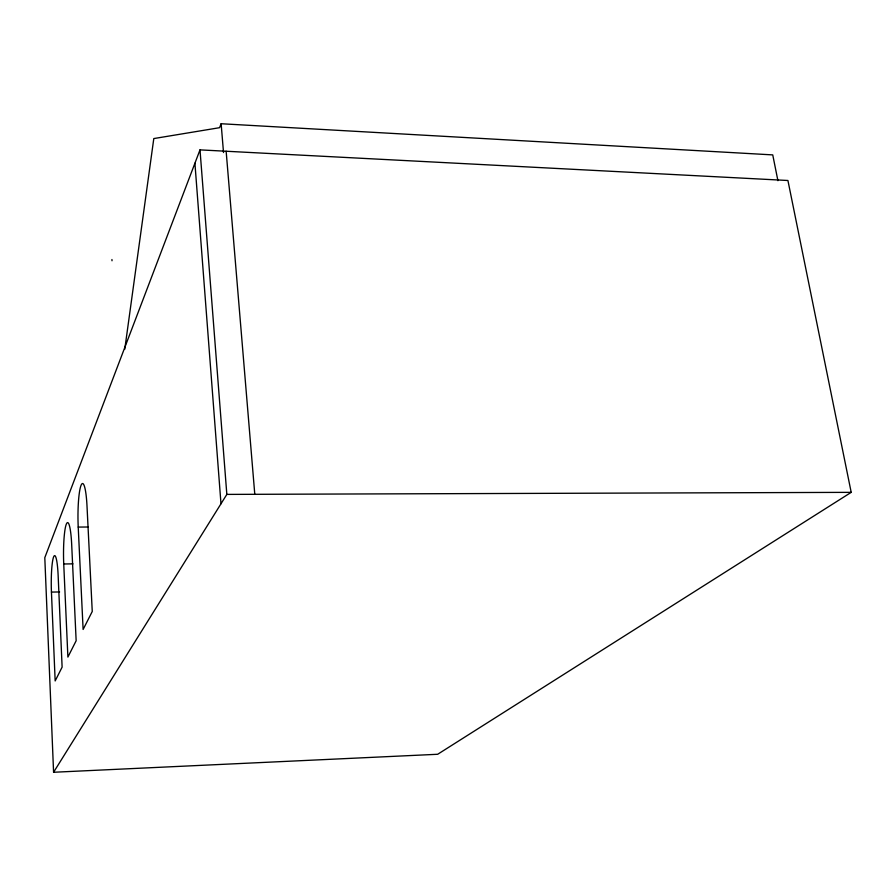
<?xml version="1.0" encoding="UTF-8"?>
<svg xmlns="http://www.w3.org/2000/svg" width="896" height="896" viewBox="0 0 896 896"><rect width="100%" height="100%" fill="white"/><g stroke="black" fill="none" stroke-linecap="round" stroke-linejoin="round"><path stroke-width="1.34" d="M124.768 349.216L153.798 138.566L219.576 127.691L221.133 123.738L772.744 154.896L777.918 180.69M199.998 149.878L44.8 557.67L53.581 772.262L437.674 754.275L851.2 492.352L787.92 180.499L199.998 149.878L226.834 494.402L53.581 772.262M51.442 592.099A28.504 3.55 89.7 0 1 53.637 556.842A28.504 3.55 89.7 0 1 58.162 575.949L62.115 667.139L55.16 680.938L51.442 592.099L59.595 591.942M63.739 563.987A31.965 4.211 89.8 0 1 66.338 524.115A31.965 4.211 89.8 0 1 71.702 544.891L76.149 640.752L67.894 657.082L63.739 563.987L72.968 563.853M78.221 527.083A33.186 4.648 89.9 0 1 81.088 485.262A33.186 4.648 89.9 0 1 87.002 505.971L92.254 611.475L83.115 629.462L78.221 527.083L87.976 527.005M226.834 494.402L851.2 492.352M226.15 151.245L254.789 494.312M221.133 123.738L223.518 152.544M194.914 163.229L220.987 503.776M111.944 259.515L112.011 260.77"/></g></svg>
